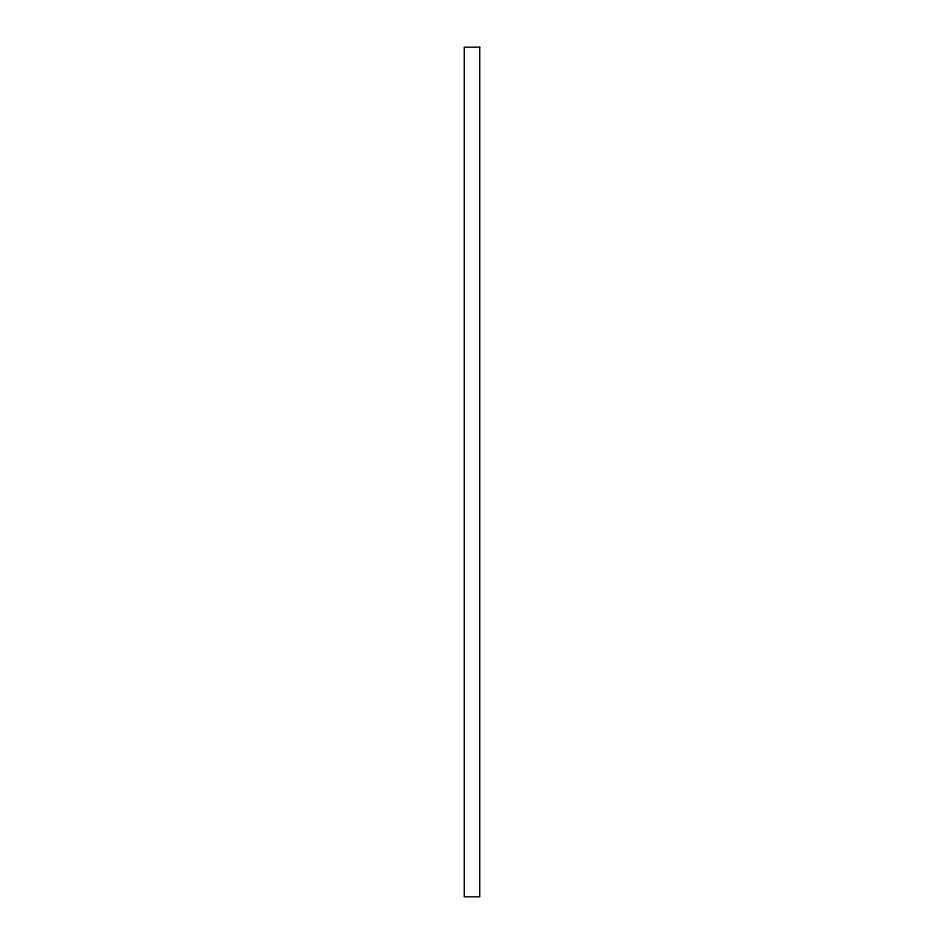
<?xml version="1.0" encoding="UTF-8"?>
<svg xmlns="http://www.w3.org/2000/svg" width="944" height="944" viewBox="0 0 944 944"><rect width="100%" height="100%" fill="white"/><g stroke="black" fill="none" stroke-linecap="round" stroke-linejoin="round"><path stroke-width="1.42" d="M479.729 47.2L464.271 47.2L464.271 896.8L479.729 896.8L479.729 47.2"/></g></svg>
